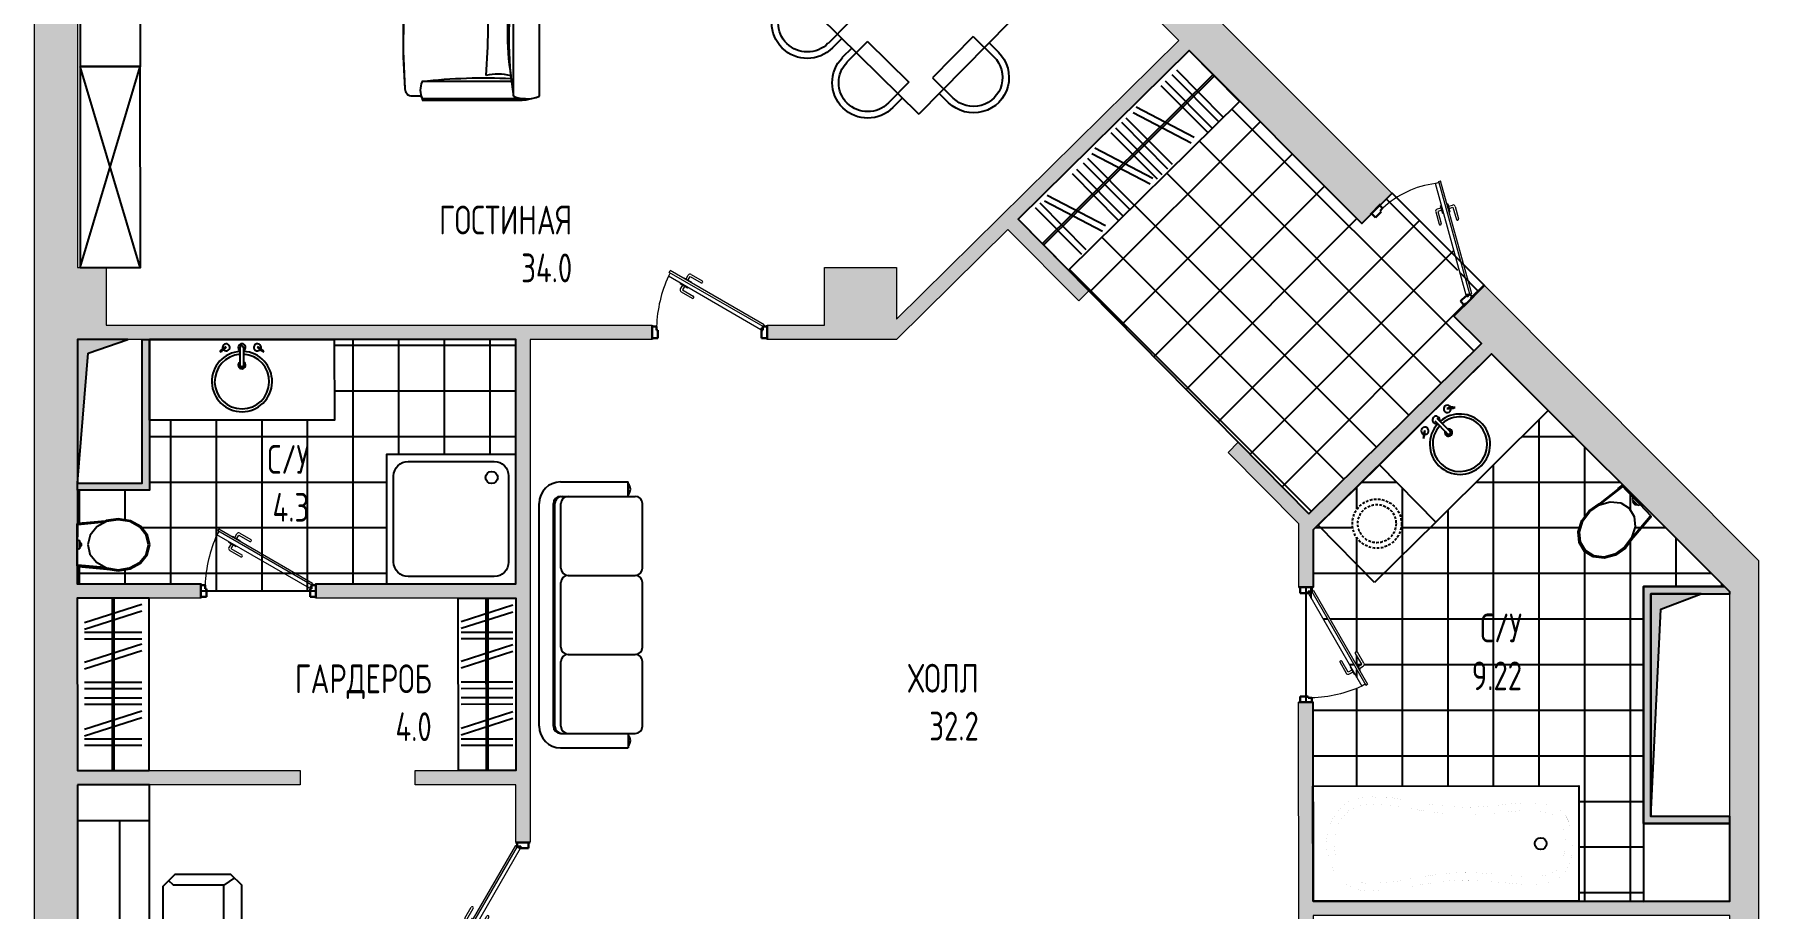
# Model space of a CAD drawing. Header units: millimetres. Extents: x -7516 to 14738, y -3327 to 3625.
# Drawn here: x 3335.5 to 3455.5, y 2857.6 to 2918.4 of the extents above; entities that cross this region are included whole.
import ezdxf

# ---------------------------------------------------------------- set-up
doc = ezdxf.new("R2010")
doc.units = ezdxf.units.MM
doc.header["$LTSCALE"] = 1.5
doc.linetypes.add('ACAD_ISO02W100', pattern=[15, 12, -3])
for name, color, linetype in [('КАНАЛЫ', 253, 'Continuous'), ('кафель', 9, 'Continuous'), ('МЕБЕЛЬ ОСНОВ', 7, 'Continuous'), ('Основные тонкие', 7, 'Continuous')]:
    doc.layers.add(name, color=color, linetype=linetype)
doc.layers.add('новый план', color=6, linetype='Continuous', lineweight=30)
doc.layers.add('СТЕНЫ', color=30, linetype='Continuous', lineweight=30)
doc.styles.add('style1', font='txt.shx', dxfattribs={"width": 0.7, "height": 2.5})
pattern_1 = [(90, (3954.5877, 2871.3778), (-3.175, 0), []), (180, (3954.5877, 2871.3778), (-2e-16, -3.175), [])]

# ---------------------------------------------------------------- blocks, each defined once
blk = doc.blocks.new('прарпр')
for p, q in [((4859.37, 3717.27), (4859.37, 3718.2)), ((4859.82, 3716.17), (4859.82, 3718.2)), ((4863.87, 3716.17), (4863.87, 3718.2)), ((4864.32, 3717.27), (4864.32, 3718.2)), ((4865.28, 3717.27), (4865.28, 3718.2)), ((4865.73, 3716.17), (4865.73, 3718.2)), ((4869.78, 3716.17), (4869.78, 3718.2)), ((4870.23, 3717.27), (4870.23, 3718.2)), ((4871.18, 3717.27), (4871.18, 3718.2)), ((4871.63, 3716.17), (4871.63, 3718.2)), ((4875.68, 3716.17), (4875.68, 3718.2)), ((4876.13, 3717.27), (4876.13, 3718.2)), ((4857.78, 3708.27), (4857.78, 3717.27)), ((4857.78, 3717.27), (4877.73, 3717.27)), ((4877.73, 3708.27), (4877.73, 3717.27)), ((4857.78, 3715.25), (4856.86, 3715.25)), ((4863.87, 3716.17), (4859.82, 3716.17)), ((4869.78, 3716.17), (4865.73, 3716.17)), ((4871.63, 3716.17), (4875.68, 3716.17)), ((4877.73, 3715.25), (4878.65, 3715.25)), ((4858.88, 3714.8), (4856.86, 3714.8)), ((4858.88, 3710.75), (4858.88, 3714.8)), ((4876.63, 3714.8), (4878.65, 3714.8)), ((4876.63, 3710.75), (4876.63, 3714.8)), ((4858.88, 3710.75), (4856.86, 3710.75)), ((4876.63, 3710.75), (4878.65, 3710.75)), ((4857.78, 3710.3), (4856.86, 3710.3)), ((4859.82, 3709.37), (4859.82, 3707.35)), ((4863.87, 3709.37), (4859.82, 3709.37)), ((4863.87, 3709.37), (4863.87, 3707.35)), ((4865.73, 3709.37), (4865.73, 3707.35)), ((4869.78, 3709.37), (4865.73, 3709.37)), ((4869.78, 3709.37), (4869.78, 3707.35)), ((4871.63, 3709.37), (4871.63, 3707.35)), ((4871.63, 3709.37), (4875.68, 3709.37)), ((4875.68, 3709.37), (4875.68, 3707.35)), ((4877.73, 3710.3), (4878.65, 3710.3)), ((4857.78, 3708.27), (4877.73, 3708.27)), ((4859.37, 3708.27), (4859.37, 3707.35)), ((4864.32, 3708.27), (4864.32, 3707.35)), ((4865.28, 3708.27), (4865.28, 3707.35)), ((4870.23, 3708.27), (4870.23, 3707.35)), ((4871.18, 3708.27), (4871.18, 3707.35)), ((4876.13, 3708.27), (4876.13, 3707.35))]:
    blk.add_line(p, q)
for centre, radius, start, end in [((4861.85, 3718.2), 2.47, 0, 180), ((4861.85, 3718.2), 2.02, 0, 180), ((4867.75, 3718.2), 2.47, 0, 180), ((4867.75, 3718.2), 2.02, 0, 180), ((4873.66, 3718.2), 2.47, 0, 180), ((4873.66, 3718.2), 2.02, 0, 180), ((4856.86, 3712.77), 2.47, 90, 270), ((4878.65, 3712.77), 2.47, 270, 90), ((4856.86, 3712.77), 2.02, 90, 270), ((4878.65, 3712.77), 2.02, 270, 90), ((4861.85, 3707.35), 2.47, 180, 0), ((4861.85, 3707.35), 2.02, 180, 0), ((4867.75, 3707.35), 2.47, 180, 0), ((4867.75, 3707.35), 2.02, 180, 0), ((4873.66, 3707.35), 2.47, 180, 0), ((4873.66, 3707.35), 2.02, 180, 0)]:
    blk.add_arc(centre, radius, start, end)
blk = doc.blocks.new('рпр')
at = {"layer": 'МЕБЕЛЬ ОСНОВ', "color": 7}
for p, q in [((4888.37, 2986.87), (4888.15, 2984.66)), ((4888.41, 2986.97), (4888.22, 2985.01)), ((4888.28, 2985.08), (4888.46, 2986.92)), ((4888.36, 2986.84), (4888.37, 2986.92)), ((4888.37, 2986.92), (4888.41, 2986.97)), ((4888.41, 2986.97), (4888.4, 2986.81)), ((4888.41, 2986.97), (4889.54, 2986.97)), ((4888.41, 2986.97), (4889.54, 2986.97)), ((4888.46, 2986.92), (4888.41, 2986.97)), ((4889.54, 2986.97), (4890.22, 2986.97)), ((4889.6, 2986.82), (4889.54, 2986.97)), ((4890.16, 2986.82), (4889.6, 2986.82)), ((4890.22, 2986.97), (4890.16, 2986.82)), ((4890.22, 2986.97), (4891.33, 2986.97)), ((4891.33, 2986.97), (4891.28, 2986.92)), ((4891.28, 2986.92), (4891.47, 2985.08)), ((4891.33, 2986.97), (4891.37, 2986.92)), ((4891.37, 2986.57), (4891.33, 2986.97)), ((4891.37, 2986.92), (4891.4, 2986.62)), ((4888.65, 2985.63), (4888.27, 2984.94)), ((4889.22, 2986.08), (4888.65, 2985.63)), ((4889.88, 2986.24), (4889.22, 2986.08)), ((4889.7, 2986.77), (4889.87, 2986.77)), ((4889.79, 2986.7), (4889.7, 2986.77)), ((4889.87, 2986.77), (4889.73, 2986.77)), ((4889.73, 2986.77), (4890.06, 2986.77)), ((4889.96, 2986.7), (4889.79, 2986.7)), ((4890.55, 2986.07), (4889.88, 2986.24)), ((4890.06, 2986.77), (4889.96, 2986.7)), ((4891.11, 2985.61), (4890.55, 2986.07)), ((4891.48, 2984.92), (4891.11, 2985.61)), ((4891.4, 2986.62), (4891.37, 2986.57)), ((4891.37, 2986.57), (4891.37, 2986.57)), ((4888.2, 2984.98), (4888.06, 2984.13)), ((4888.27, 2984.94), (4888.13, 2984.13)), ((4888.24, 2985.04), (4888.2, 2984.98)), ((4891.61, 2984.11), (4891.48, 2984.92)), ((4891.55, 2984.95), (4891.51, 2985.03)), ((4891.68, 2984.11), (4891.55, 2984.95)), ((4888.06, 2984.13), (4888.19, 2983.29)), ((4888.13, 2984.13), (4888.26, 2983.32)), ((4888.19, 2983.29), (4888.58, 2982.57)), ((4888.26, 2983.32), (4888.63, 2982.63)), ((4891.09, 2982.61), (4891.48, 2983.3)), ((4891.14, 2982.55), (4891.54, 2983.26)), ((4891.48, 2983.3), (4891.61, 2984.11)), ((4891.54, 2983.26), (4891.68, 2984.11)), ((4888.58, 2982.57), (4889.17, 2982.09)), ((4888.63, 2982.63), (4889.19, 2982.17)), ((4889.17, 2982.09), (4889.86, 2981.92)), ((4889.19, 2982.17), (4889.86, 2982)), ((4889.86, 2982), (4890.53, 2982.16)), ((4889.86, 2981.92), (4890.55, 2982.08)), ((4890.53, 2982.16), (4891.09, 2982.61)), ((4890.55, 2982.08), (4891.14, 2982.55))]:
    blk.add_line(p, q, dxfattribs=at)
at = {"layer": 'МЕБЕЛЬ ОСНОВ', "color": 7, "ltscale": 1.5}
blk.add_lwpolyline([(4891.51, 2985.03), (4891.37, 2986.57)], dxfattribs=at)
blk = doc.blocks.new('ММ96 720х1850')
for p, q in [((-775, 0), (775, 0)), ((-775, -100), (775, -100)), ((-775, -110), (775, -110)), ((-925, -150), (-925, -620)), ((-825, -150), (-825, -670)), ((-775, -152), (-325, -152)), ((-275, -202), (-275, -670)), ((-225, -152), (225, -152)), ((275, -202), (275, -670)), ((325, -152), (775, -152)), ((825, -150), (825, -670)), ((925, -150), (925, -620)), ((-825, -620), (-925, -620)), ((-775, -720), (-325, -720)), ((-225, -720), (225, -720)), ((325, -720), (775, -720)), ((825, -620), (925, -620))]:
    blk.add_line(p, q)
for centre, radius, start, end in [((-775, -150), 150, 90, 180), ((775, -150), 150, 0, 90), ((-775, -150), 50, 90, 180), ((-775, -160), 50, 90, 180), ((775, -150), 50, 0, 90), ((775, -160), 50, 0, 90), ((-775, -202), 50, 90, 180), ((-325, -202), 50, 0, 90), ((-225, -202), 50, 90, 180), ((225, -202), 50, 0, 90), ((325, -202), 50, 90, 180), ((775, -202), 50, 0, 90), ((-875, -582), 54, 224.7072, 315.2928), ((-775, -670), 50, 180, 270), ((-325, -670), 50, 270, 0), ((-225, -670), 50, 180, 270), ((225, -670), 50, 270, 0), ((325, -670), 50, 180, 270), ((775, -670), 50, 270, 0), ((875, -582), 54, 224.7072, 315.2928)]:
    blk.add_arc(centre, radius, start, end)
blk = doc.blocks.new('двери наружные')
at = {"color": 0}
for p, q in [((3657.409, 2612.773), (3657.909, 2612.773)), ((3657.458, 2612.573), (3657.458, 2612.773)), ((3657.458, 2612.773), (3657.859, 2612.773)), ((3657.732, 2612.573), (3657.458, 2612.573)), ((3657.732, 2612.624), (3657.859, 2612.624)), ((3657.859, 2612.773), (3657.859, 2612.624)), ((3657.409, 2608.223), (3657.909, 2608.223)), ((3657.732, 2608.423), (3657.458, 2608.423)), ((3657.458, 2608.423), (3657.458, 2608.223)), ((3657.458, 2608.223), (3657.859, 2608.223)), ((3657.732, 2608.372), (3657.859, 2608.372)), ((3657.859, 2608.223), (3657.859, 2608.372))]:
    blk.add_line(p, q, dxfattribs=at)
at = {"color": 0, "lineweight": 9}
for p, q in [((3657.732, 2612.623), (3657.732, 2612.573)), ((3657.75, 2608.439), (3659.762, 2611.925)), ((3657.919, 2608.331), (3659.956, 2611.859)), ((3659.876, 2611.859), (3659.762, 2611.925)), ((3659.069, 2611.223), (3658.847, 2610.838)), ((3659.298, 2611.176), (3659.17, 2611.25)), ((3659.195, 2610.996), (3659.341, 2611.25)), ((3659.298, 2611.176), (3659.239, 2611.21)), ((3659.341, 2611.25), (3659.365, 2611.236)), ((3659.135, 2611.179), (3658.915, 2610.798)), ((3659.259, 2611.107), (3659.135, 2611.179)), ((3659.218, 2610.983), (3659.195, 2610.996)), ((3659.605, 2610.908), (3659.385, 2610.527)), ((3659.414, 2610.87), (3659.393, 2610.882)), ((3659.56, 2611.123), (3659.414, 2610.87)), ((3659.675, 2610.872), (3659.453, 2610.488)), ((3659.481, 2610.979), (3659.605, 2610.908)), ((3659.52, 2611.048), (3659.648, 2610.974)), ((3659.54, 2611.135), (3659.56, 2611.123)), ((3657.732, 2608.373), (3657.732, 2608.423)), ((3657.864, 2608.373), (3657.75, 2608.439)), ((3657.919, 2608.331), (3657.859, 2608.365))]:
    blk.add_line(p, q, dxfattribs=at)
at = {"color": 0, "lineweight": 0}
for p, q in [((3657.859, 2608.365), (3659.897, 2611.894)), ((3659.897, 2611.894), (3659.956, 2611.859))]:
    blk.add_line(p, q, dxfattribs=at)
at = {"color": 0}
blk.add_circle((3657.784, 2608.394), 0.0212, dxfattribs=at)
at = {"color": 0, "lineweight": 0}
blk.add_arc((3657.741, 2609.364), 3.262, 51.71073, 87.89272, dxfattribs=at)
at = {"color": 0, "lineweight": 9}
for centre, major_axis, start_param, end_param in [((3659.133, 2611.186), (0.0192, -0.0715), 2.356194, 3.926991), ((3658.881, 2610.818), (-0.0381, -0.0102), 5.497787, 8.63938), ((3659.611, 2610.91), (-0.0715, -0.0192), 2.356194, 3.926991), ((3659.419, 2610.507), (-0.0381, -0.0102), 5.497787, 8.63938)]:
    blk.add_ellipse(centre, major_axis=major_axis, ratio=1, start_param=start_param, end_param=end_param, dxfattribs=at)
blk = doc.blocks.new('дыерь800')
at = {"color": 7, "lineweight": 9}
for p, q in [((562.111, 191.604), (562.045, 191.49)), ((565.268, 189.63), (562.045, 191.49)), ((562.076, 191.624), (562.111, 191.684)), ((565.342, 189.74), (562.076, 191.624)), ((565.376, 189.799), (562.111, 191.684)), ((562.577, 191.418), (562.589, 191.439)), ((562.589, 191.439), (562.842, 191.292)), ((562.664, 191.399), (562.738, 191.527)), ((562.733, 191.359), (562.804, 191.483)), ((562.804, 191.483), (563.185, 191.264)), ((562.84, 191.554), (563.224, 191.332)), ((562.462, 191.22), (562.476, 191.243)), ((562.716, 191.073), (562.462, 191.22)), ((562.536, 191.177), (562.462, 191.048)), ((562.489, 190.947), (562.874, 190.725)), ((562.536, 191.177), (562.502, 191.118)), ((562.605, 191.137), (562.533, 191.013)), ((562.533, 191.013), (562.914, 190.794)), ((562.729, 191.097), (562.716, 191.073)), ((562.842, 191.292), (562.83, 191.272)), ((565.334, 189.744), (565.268, 189.63)), ((565.376, 189.799), (565.342, 189.74))]:
    blk.add_line(p, q, dxfattribs=at)
at = {"color": 7, "lineweight": 30}
for p, q in [((561.484, 189.289), (561.484, 189.789)), ((561.484, 189.338), (561.484, 189.74)), ((561.484, 189.74), (561.633, 189.74)), ((561.633, 189.613), (561.633, 189.74)), ((561.634, 189.613), (561.684, 189.613)), ((561.684, 189.613), (561.684, 189.338)), ((565.334, 189.613), (565.284, 189.612)), ((565.284, 189.612), (565.284, 189.338)), ((565.484, 189.74), (565.334, 189.74)), ((565.335, 189.613), (565.334, 189.74)), ((565.484, 189.289), (565.484, 189.789)), ((565.484, 189.338), (565.484, 189.74)), ((561.684, 189.338), (561.484, 189.338)), ((565.284, 189.338), (565.484, 189.338))]:
    blk.add_line(p, q, dxfattribs=at)
at = {"color": 7}
blk.add_circle((565.313, 189.665), 0.0212, dxfattribs=at)
at = {"color": 7, "lineweight": 9}
blk.add_arc((566.353, 189.551), 4.724, 155.76888, 177.71893, dxfattribs=at)
for centre, major_axis, start_param, end_param in [((562.803, 191.49), (0.0192, -0.0715), 2.356194, 3.926991), ((562.526, 191.011), (0.0715, 0.0192), 2.356194, 3.926991), ((563.205, 191.298), (0.0102, -0.0381), 5.497787, 8.63938), ((562.894, 190.759), (0.0102, -0.0381), 5.497787, 8.63938)]:
    blk.add_ellipse(centre, major_axis=major_axis, ratio=1, start_param=start_param, end_param=end_param, dxfattribs=at)
blk = doc.blocks.new('ш')
for p, q in [((4924.71, 3693.36), (4924.86, 3694.03)), ((4924.86, 3694.03), (4924.95, 3694.27)), ((4924.95, 3694.27), (4933.07, 3694.27)), ((4924.95, 3694.27), (4933.07, 3694.27)), ((4933.07, 3694.27), (4933.07, 3686.03)), ((4933.07, 3686.03), (4933.07, 3694.27)), ((4941.17, 3694.27), (4933.07, 3694.27)), ((4941.17, 3694.27), (4933.07, 3694.27)), ((4933.07, 3694.27), (4933.07, 3686.03)), ((4933.07, 3686.03), (4933.07, 3694.27)), ((4949.27, 3694.27), (4941.17, 3694.27)), ((4949.27, 3694.27), (4941.17, 3694.27)), ((4941.17, 3685.41), (4941.17, 3694.27)), ((4957.39, 3694.27), (4949.27, 3694.27)), ((4957.39, 3694.27), (4949.27, 3694.27)), ((4949.27, 3694.27), (4949.27, 3686.03)), ((4949.27, 3685.41), (4949.27, 3694.27)), ((4949.27, 3685.39), (4949.27, 3694.27)), ((4949.27, 3686.03), (4949.27, 3694.27)), ((4957.48, 3694.03), (4957.39, 3694.27)), ((4957.63, 3693.36), (4957.48, 3694.03)), ((4924.67, 3686.1), (4924.69, 3693.06)), ((4924.69, 3693.06), (4924.71, 3693.36)), ((4924.77, 3686.1), (4924.77, 3693.44)), ((4924.77, 3693.3), (4924.77, 3686.1)), ((4924.95, 3692.47), (4933.07, 3692.47)), ((4941.17, 3692.47), (4933.07, 3692.47)), ((4949.27, 3692.47), (4941.17, 3692.47)), ((4957.39, 3692.47), (4949.27, 3692.47)), ((4957.57, 3686.1), (4957.57, 3693.44)), ((4957.57, 3693.3), (4957.57, 3686.1)), ((4957.65, 3693.06), (4957.63, 3693.36)), ((4957.67, 3686.1), (4957.65, 3693.06)), ((4925.97, 3692.33), (4925.97, 3686.1)), ((4956.37, 3692.33), (4956.37, 3686.1)), ((4924.77, 3686.1), (4924.67, 3686.1)), ((4924.77, 3686.1), (4924.67, 3686.1)), ((4924.97, 3686.03), (4924.77, 3686.1)), ((4924.97, 3677.71), (4924.97, 3686.03)), ((4933.07, 3686.03), (4933.07, 3685.41)), ((4933.07, 3685.41), (4933.07, 3686.03)), ((4933.07, 3686.03), (4933.07, 3685.41)), ((4933.07, 3677.09), (4933.07, 3686.03)), ((4933.07, 3685.41), (4933.11, 3685.22)), ((4933.11, 3685.22), (4933.22, 3685.05)), ((4941.21, 3685.22), (4941.32, 3685.05)), ((4949.18, 3685.12), (4949.23, 3685.22)), ((4949.27, 3686.03), (4949.27, 3685.41)), ((4949.27, 3685.41), (4949.27, 3686.03)), ((4949.27, 3685.41), (4949.31, 3685.22)), ((4949.31, 3685.22), (4949.42, 3685.05)), ((4957.28, 3685.12), (4957.33, 3685.22)), ((4957.33, 3685.22), (4957.37, 3686.03)), ((4957.37, 3686.03), (4957.57, 3686.1)), ((4957.37, 3685.41), (4957.37, 3686.03)), ((4957.57, 3686.1), (4957.67, 3686.1)), ((4957.57, 3686.1), (4957.67, 3686.1)), ((4933.22, 3685.05), (4933.54, 3684.91)), ((4933.54, 3684.91), (4935.76, 3684.8)), ((4935.76, 3684.8), (4938.06, 3684.79)), ((4938.06, 3684.79), (4940.67, 3684.91)), ((4940.67, 3684.91), (4940.86, 3684.95)), ((4941.32, 3685.05), (4941.64, 3684.91)), ((4941.64, 3684.91), (4943.86, 3684.8)), ((4943.86, 3684.8), (4946.16, 3684.79)), ((4946.16, 3684.79), (4948.77, 3684.91)), ((4948.77, 3684.91), (4948.96, 3684.95)), ((4948.96, 3684.95), (4949.18, 3685.12)), ((4949.42, 3685.05), (4949.74, 3684.91)), ((4949.74, 3684.91), (4951.96, 3684.8)), ((4951.96, 3684.8), (4954.26, 3684.79)), ((4954.26, 3684.79), (4956.87, 3684.91)), ((4956.87, 3684.91), (4957.06, 3684.95)), ((4957.06, 3684.95), (4957.28, 3685.12)), ((4925.01, 3676.89), (4924.97, 3677.71)), ((4925.06, 3676.8), (4925.01, 3676.89)), ((4925.28, 3676.62), (4925.06, 3676.8)), ((4925.47, 3676.59), (4925.28, 3676.62)), ((4928.07, 3676.47), (4925.47, 3676.59)), ((4932.6, 3676.59), (4930.38, 3676.48)), ((4932.92, 3676.73), (4932.6, 3676.59))]:
    blk.add_line(p, q)
for centre, radius, start, end in [((4927.1, 3693.37), 2.33, 157.2054, 202.7184), ((4955.24, 3693.37), 2.33, 337.285, 22.7956), ((4929.02, 3718), 25.86, 260.9427, 279.0132), ((4929.24, 3708.67), 16.63, 260.0649, 282.2779), ((4938.36, 3691.39), 5.67, 169.5902, 188.4273), ((4937.12, 3718), 25.86, 260.9873, 279.0132), ((4937.12, 3709.26), 17.26, 257.4146, 282.5853), ((4927.78, 3691.39), 5.67, 351.5745, 10.4099), ((4946.46, 3691.39), 5.67, 169.59, 188.4264), ((4945.22, 3718), 25.86, 260.9873, 279.0132), ((4945.22, 3709.26), 17.26, 257.4146, 282.5853), ((4935.88, 3691.39), 5.67, 351.5745, 10.4099), ((4954.56, 3691.39), 5.67, 169.59, 188.4264), ((4953.32, 3718), 25.86, 260.9876, 279.0581), ((4953.1, 3708.67), 16.63, 257.7231, 279.9357), ((4943.98, 3691.39), 5.67, 351.5747, 10.4107), ((4886.5, 3690.45), 39.71, 353.7064, 2.6748), ((4922.7, 3691.36), 3.79, 347.7289, 14.0422), ((4959.64, 3691.36), 3.79, 165.9573, 192.2721), ((4995.84, 3690.45), 39.71, 177.326, 186.2944), ((4929.58, 3655.68), 35.02, 84.7965, 95.2047), ((4937.12, 3639.64), 51.06, 85.8129, 94.1883), ((4945.22, 3639.64), 51.06, 85.8129, 94.1883), ((4952.76, 3655.68), 35.02, 84.7963, 95.2047), ((4925.37, 3687.5), 1.52, 246.7811, 293.2232), ((4933.57, 3685.41), 0.5, 180.0005, 270.0119), ((4940.67, 3685.41), 0.5, 270.0005, 0.0119), ((4941.67, 3685.41), 0.5, 180.0005, 270.0119), ((4948.77, 3685.41), 0.5, 270.0005, 0.0119), ((4949.77, 3685.41), 0.5, 180.0005, 269.989), ((4956.97, 3687.5), 1.52, 246.7811, 293.2198), ((4956.87, 3685.41), 0.5, 270.0005, 0.0119), ((4937.12, 3733.46), 48.68, 265.8174, 274.1837), ((4945.22, 3733.46), 48.68, 265.8174, 274.1837), ((4953.32, 3733.46), 48.68, 265.8175, 274.1837), ((4925.47, 3677.09), 0.5, 180.0005, 270.0119), ((4932.57, 3677.09), 0.5, 270.0005, 0.0005), ((4929.02, 3725.14), 48.68, 265.8173, 274.1837)]:
    blk.add_arc(centre, radius, start, end)

msp = doc.modelspace()

# ---------------------------------------------------------------- hatches: boundary and pattern name
at = {"layer": 'кафель', "ltscale": 1.5, "true_color": 0x939598}
h = msp.add_hatch(color=252, dxfattribs=at)
h.dxf.hatch_style = 1
h.paths.add_polyline_path([(3335.5, 2787.18), (3346.5, 2787.18), (3346.5, 2790.18), (3340.5, 2790.18), (3340.5, 2792.18), (3338.48, 2792.18), (3338.48, 2802.18), (3340.5, 2802.18), (3340.5, 2803.18), (3338.48, 2803.18), (3338.48, 2842.18), (3340.5, 2842.18), (3340.5, 2847.18), (3338.5, 2847.18), (3338.5, 2866.18), (3354, 2866.18), (3354, 2867.18), (3338.48, 2867.18), (3338.48, 2879.18), (3347.08, 2879.18), (3347.07, 2880.18), (3338.48, 2880.18), (3338.5, 2897.18), (3369, 2897.18), (3369, 2880.18), (3355.07, 2880.18), (3355.08, 2879.18), (3369, 2879.18), (3369, 2867.18), (3362, 2867.18), (3362, 2866.18), (3369, 2866.18), (3369, 2862.2), (3370, 2862.2), (3370, 2897.18), (3378.5, 2897.18), (3378.5, 2898.18), (3340.5, 2898.18), (3340.5, 2902.18), (3338.5, 2902.18), (3338.5, 2952.18), (3340.5, 2952.18), (3340.5, 2954.18), (3350.5, 2954.18), (3350.5, 2957.18), (3335.5, 2957.18)])
h = msp.add_hatch(color=252, dxfattribs=at)
h.dxf.hatch_style = 1
h.paths.add_polyline_path([(3380.2, 2957.18), (3365.5, 2957.18), (3365.5, 2954.18), (3378.95, 2954.18), (3415.15, 2917.99), (3395.5, 2898.58), (3395.5, 2902.18), (3390.5, 2902.18), (3390.5, 2898.18), (3386.5, 2898.18), (3386.5, 2897.18), (3395.5, 2897.18), (3403.26, 2904.84), (3408.18, 2899.86), (3408.89, 2900.56), (3403.97, 2905.54), (3415.86, 2917.28), (3427.89, 2905.26), (3429.98, 2907.36)])
h = msp.add_hatch(dxfattribs=at)
h.set_pattern_fill('ANSI37', color=252)
h.set_pattern_definition([(45, (3954.5877, 2871.3778), (-2.245064, 2.245064), []), (135, (3954.5877, 2871.3778), (-2.245064, -2.245064), [])])
h.paths.add_polyline_path([(3419.39, 2913.75), (3407.48, 2901.98), (3408.89, 2900.56), (3419.29, 2890.02), (3424.21, 2885.04), (3436.21, 2896.9), (3434.3, 2898.8), (3436.42, 2900.93), (3429.99, 2907.36), (3427.89, 2905.26)])
edge = h.paths.add_edge_path(flags=17)
edge.add_ellipse((3434.24, 2906.39), major_axis=(0.105, 0.105), ratio=1, start_angle=330.3884, end_angle=420.3884, ccw=False)
edge.add_line((3433.88, 2906.58), (3433.87, 2906.62))
edge.add_line((3433.87, 2906.62), (3433.82, 2906.61))
edge.add_line((3433.82, 2906.61), (3433.83, 2906.58))
h.paths.add_polyline_path([(3435.3, 2900.27, -0.767327), (3435.23, 2900.23), (3435.12, 2899.63), (3435.49, 2900.01)], flags=16)
h.paths.add_polyline_path([(3433.59, 2905.94), (3433.26, 2905.85), (3433.42, 2905.25), (3435.15, 2900.28)], flags=17)
h = msp.add_hatch(color=252, dxfattribs=at)
h.dxf.hatch_style = 1
h.paths.add_polyline_path([(3453.5, 2879.61), (3453.5, 2858.08), (3424.5, 2858.08), (3424.49, 2871.93), (3423.49, 2871.93), (3423.5, 2856.08), (3424.5, 2856.08), (3424.5, 2857.08), (3453.5, 2857.08), (3453.5, 2792.18), (3450.5, 2792.18), (3450.5, 2790.18), (3446.5, 2790.18), (3446.5, 2787.18), (3455.5, 2787.18), (3455.5, 2881.8), (3436.42, 2900.93), (3434.3, 2898.8), (3436.21, 2896.9), (3424.21, 2885.04), (3419.29, 2890.02), (3418.58, 2889.32), (3423.5, 2884.34), (3423.5, 2879.92), (3424.5, 2879.92), (3424.5, 2883.92), (3436.92, 2896.19)])
h = msp.add_hatch(dxfattribs=at)
h.set_pattern_fill('ANSI37', color=252, angle=45)
h.set_pattern_definition(pattern_1)
h.paths.add_polyline_path([(3347.07, 2879.67), (3347.07, 2880.17), (3338.48, 2880.17), (3338.48, 2881.42), (3338.48, 2881.42), (3338.53, 2881.38), (3338.59, 2881.38), (3340.79, 2881.16), (3341.31, 2881.07), (3342.16, 2881.21), (3342.88, 2881.6), (3343.36, 2882.18), (3343.53, 2882.87), (3343.37, 2883.57), (3342.9, 2884.16), (3342.18, 2884.55), (3341.34, 2884.7), (3340.5, 2884.56), (3340.42, 2884.52), (3338.88, 2884.38), (3338.83, 2884.42), (3338.48, 2884.38), (3338.48, 2886.68), (3343.48, 2886.68), (3343.47, 2891.57), (3346.38, 2891.57), (3356.38, 2891.57), (3356.37, 2897.17), (3369, 2897.17), (3369, 2889.18), (3360, 2889.18), (3360, 2880.18), (3355.07, 2880.17), (3355.07, 2879.67)])
h = msp.add_hatch(color=252, dxfattribs=at)
h.dxf.hatch_style = 1
h.paths.add_polyline_path([(3343.5, 2897.18), (3343, 2897.18), (3343, 2887.18), (3338.5, 2887.18), (3338.5, 2886.68), (3343.5, 2886.68)])
at = {"layer": 'кафель', "ltscale": 1.5, "true_color": 0x000000}
h = msp.add_hatch(color=18, dxfattribs=at)
h.dxf.hatch_style = 1
h.paths.add_polyline_path([(3338.5, 2887.18), (3339.23, 2896.23), (3342, 2897.18), (3338.5, 2897.18)])
at = {"layer": 'кафель', "ltscale": 1.5, "true_color": 0x939598}
h = msp.add_hatch(dxfattribs=at)
h.set_pattern_fill('ANSI37', color=252, angle=45)
h.set_pattern_definition(pattern_1)
h.paths.add_polyline_path([(3440.87, 2892.23), (3433.04, 2884.47), (3429.1, 2888.47), (3424.5, 2883.92), (3424.5, 2879.92), (3424, 2879.92), (3424, 2879.53), (3424.16, 2879.53), (3427.9, 2873.05, -0.096014), (3424.4, 2872.23), (3424.4, 2871.93), (3424.49, 2871.93), (3424.5, 2871.93), (3424.49, 2871.93), (3424.5, 2866.1), (3443, 2866.11), (3443, 2858.08), (3447.5, 2858.08), (3447.5, 2863.48), (3447.5, 2863.48), (3447.5, 2879.98), (3447.5, 2879.98), (3453.13, 2879.98)])
h.paths.add_polyline_path([(3446.79, 2886.18), (3446.72, 2886.04), (3447.11, 2885.63), (3447.26, 2885.69), (3447.26, 2885.69)], flags=16)
h.paths.add_polyline_path([(3448, 2884.77), (3448.03, 2884.87), (3447.94, 2884.76), (3446.76, 2883.38), (3446.75, 2883.35), (3446.56, 2883.09)], flags=16)
h.paths.add_polyline_path([(3445.7, 2886.73), (3445.71, 2886.79), (3445.95, 2886.98), (3446.02, 2886.98)], flags=16)
h.paths.add_polyline_path([(3443.1, 2883.07), (3443.04, 2883.8), (3443.27, 2884.54), (3443.76, 2885.2), (3444.43, 2885.67), (3445.19, 2885.88), (3445.91, 2885.8), (3446.49, 2885.43), (3446.84, 2884.84), (3446.91, 2884.12), (3446.68, 2883.37), (3446.19, 2882.71), (3445.51, 2882.24), (3444.76, 2882.03), (3444.03, 2882.12), (3443.45, 2882.48)], flags=16)
h.paths.add_polyline_path([(3427.22, 2884.36, -1), (3430.65, 2884.36, -1)], flags=16)
h.paths.add_polyline_path([(3427.6, 2884.36, -1), (3430.27, 2884.36, -1)], flags=0)
h.paths.add_polyline_path([(3446.77, 2885.81), (3446.75, 2885.93), (3446.98, 2885.69), (3447, 2885.67), (3446.89, 2885.69)], flags=16)
edge = h.paths.add_edge_path(flags=16)
edge.add_line((3427.58, 2875.41), (3428.03, 2874.64))
edge.add_ellipse((3427.9, 2874.57), major_axis=(-0.105, 0.105), ratio=1, start_angle=164.985, end_angle=254.985, ccw=False)
edge.add_line((3427.97, 2874.44), (3427.71, 2874.29))
edge.add_line((3427.71, 2874.29), (3427.8, 2874.14))
edge.add_line((3427.8, 2874.14), (3427.75, 2874.11))
edge.add_line((3427.75, 2874.11), (3428.28, 2873.18))
edge.add_line((3428.28, 2873.18), (3428.17, 2873.11))
edge.add_line((3428.17, 2873.11), (3424.41, 2879.63))
edge.add_line((3424.41, 2879.63), (3424.25, 2879.63))
edge.add_arc((3424.25, 2879.59), 0.0425, 0, 89.985, ccw=False)
edge.add_arc((3424.25, 2879.59), 0.0425, -180, 0, ccw=False)
edge.add_arc((3424.25, 2879.59), 0.0425, 89.985, 180, ccw=False)
edge.add_line((3424.25, 2879.63), (3424.14, 2879.63))
edge.add_line((3424.14, 2879.63), (3424.37, 2879.63))
edge.add_line((3424.37, 2879.63), (3424.52, 2879.71))
edge.add_line((3424.52, 2879.71), (3427.46, 2874.62))
edge.add_line((3427.46, 2874.62), (3427.5, 2874.65))
edge.add_line((3427.5, 2874.65), (3427.63, 2874.42))
edge.add_line((3427.63, 2874.42), (3427.88, 2874.57))
edge.add_line((3427.88, 2874.57), (3427.44, 2875.33))
edge.add_ellipse((3427.51, 2875.37), major_axis=(-0.0558, 0.0558), ratio=1, start_angle=-105.015, end_angle=74.985, ccw=False)
h.paths.add_polyline_path([(3434.34, 2872.27), (3439.54, 2872.27), (3439.54, 2878.6), (3434.34, 2878.6)], flags=24)
h = msp.add_hatch(color=252, dxfattribs=at)
h.dxf.hatch_style = 1
h.paths.add_polyline_path([(3447.5, 2879.98), (3447.5, 2863.48), (3453.5, 2863.48), (3453.5, 2863.98), (3448, 2863.98), (3448, 2879.48), (3453.5, 2879.48), (3453.5, 2879.61), (3453.13, 2879.98)])
at = {"layer": 'кафель', "ltscale": 1.5, "true_color": 0x000000}
h = msp.add_hatch(color=18, dxfattribs=at)
h.dxf.hatch_style = 1
h.paths.add_polyline_path([(3448, 2879.48), (3448, 2863.98), (3448.7, 2878.4), (3451.5, 2879.48)])

# ---------------------------------------------------------------- linework, layer by layer
for p, q in [((3405.65, 2903.83), (3417.52, 2915.6)), ((3417.62, 2915.51), (3405.74, 2903.74)), ((3413.9, 2914.86), (3417.12, 2911.62)), ((3414.21, 2915.17), (3417.43, 2911.93)), ((3414.67, 2915.63), (3417.89, 2912.38)), ((3414.99, 2915.94), (3418.2, 2912.69)), ((3411.46, 2912.61), (3414.68, 2909.37)), ((3411.97, 2912.98), (3416.02, 2910.87)), ((3412.18, 2913.37), (3416.23, 2911.26)), ((3410.43, 2911.59), (3413.65, 2908.35)), ((3410.75, 2911.9), (3413.96, 2908.66)), ((3411.15, 2912.3), (3414.36, 2909.05)), ((3409.1, 2910.12), (3413.15, 2908)), ((3409.3, 2910.51), (3413.35, 2908.4)), ((3408.03, 2909.03), (3411.25, 2905.78)), ((3408.49, 2909.48), (3411.71, 2906.24)), ((3408.8, 2909.79), (3412.02, 2906.55)), ((3407.72, 2908.72), (3410.93, 2905.47)), ((3405.47, 2906.68), (3408.69, 2903.43)), ((3405.79, 2906.83), (3409.84, 2904.72)), ((3405.99, 2907.23), (3410.04, 2905.11)), ((3405.16, 2906.37), (3408.38, 2903.12)), ((3342.98, 2878.73), (3338.98, 2877.45)), ((3342.98, 2878.27), (3338.98, 2876.99)), ((3368.8, 2878.68), (3365.2, 2877.53)), ((3368.8, 2878.21), (3365.2, 2877.06)), ((3342.98, 2876.78), (3338.98, 2876.78)), ((3368.8, 2876.79), (3365.2, 2876.79)), ((3342.98, 2876.33), (3338.98, 2876.33)), ((3342.98, 2875.97), (3338.98, 2874.69)), ((3342.98, 2875.51), (3338.98, 2874.23)), ((3368.8, 2876.35), (3365.2, 2876.34)), ((3368.8, 2875.92), (3365.2, 2874.77)), ((3368.8, 2875.45), (3365.2, 2874.3)), ((3342.98, 2873.31), (3338.98, 2873.31)), ((3342.98, 2872.86), (3338.98, 2872.86)), ((3368.8, 2873.32), (3365.2, 2873.32)), ((3368.8, 2872.88), (3365.2, 2872.87)), ((3342.98, 2872.22), (3338.98, 2872.22)), ((3342.98, 2871.77), (3338.98, 2871.77)), ((3368.8, 2872.23), (3365.2, 2872.23)), ((3368.8, 2871.79), (3365.2, 2871.78)), ((3342.98, 2871.31), (3338.98, 2870.03)), ((3342.98, 2870.84), (3338.98, 2869.57)), ((3368.8, 2871.26), (3365.2, 2870.11)), ((3368.8, 2870.79), (3365.2, 2869.64)), ((3342.98, 2869.35), (3338.98, 2869.35)), ((3368.8, 2869.36), (3365.2, 2869.36)), ((3342.98, 2868.91), (3338.98, 2868.91)), ((3368.8, 2868.92), (3365.2, 2868.92)), ((3341.41, 2863.69), (3341.41, 2847.18)), ((3349.42, 2859.7), (3348.68, 2859.2))]:
    msp.add_line(p, q)
at = {"ltscale": 0.5}
msp.add_line((3338.5, 2863.69), (3343.5, 2863.69), dxfattribs=at)
at = {"color": 252, "true_color": 0x939598}
msp.add_lwpolyline([(3415.86, 2917.28), (3403.97, 2905.54), (3407.48, 2901.99), (3419.38, 2913.73)], close=True, dxfattribs=at)
at = {"ltscale": 0.5}
msp.add_lwpolyline([(3338.5, 2866.18), (3338.5, 2847.18), (3343.5, 2847.18), (3343.5, 2866.18)], close=True, dxfattribs=at)
msp.add_lwpolyline([(3344.43, 2855.35), (3345.26, 2854.52), (3349.17, 2854.52), (3349.93, 2855.28), (3349.93, 2857.23), (3349.93, 2859.19), (3349.16, 2859.95), (3345.26, 2859.95), (3344.43, 2859.11), (3344.43, 2857.23)], close=True)
msp.add_lwpolyline([(3349.42, 2854.77), (3348.68, 2855.27), (3348.68, 2859.2), (3345.18, 2859.2), (3344.84, 2859.53)])
at = {"layer": 'КАНАЛЫ', "ltscale": 1.5}
for points in [[(3343, 2897.18), (3343.5, 2897.18), (3343.5, 2886.68), (3338.5, 2886.68), (3338.5, 2887.18), (3343, 2887.18), (3343, 2897.18)], [(3453.13, 2879.98), (3447.5, 2879.98), (3447.5, 2863.48), (3453.5, 2863.48), (3453.5, 2863.98), (3448, 2863.98), (3448, 2879.48), (3453.5, 2879.48), (3453.5, 2879.61), (3453.13, 2879.98)]]:
    msp.add_lwpolyline(points, dxfattribs=at)
at = {"layer": 'КАНАЛЫ', "color": 18, "ltscale": 1.5, "true_color": 0x000000}
for points in [[(3339.23, 2896.23), (3342, 2897.18), (3338.5, 2897.18), (3338.5, 2887.18), (3339.23, 2896.23)], [(3448, 2863.98), (3448.7, 2878.4), (3451.5, 2879.48), (3448, 2879.48), (3448, 2863.98)]]:
    msp.add_lwpolyline(points, dxfattribs=at)
at = {"layer": 'кафель', "color": 252, "ltscale": 1.5, "true_color": 0x939598}
for points in [[(3424.21, 2885.04), (3436.21, 2896.9), (3434.3, 2898.8), (3436.42, 2900.93), (3429.99, 2907.36), (3427.89, 2905.26), (3415.86, 2917.28), (3403.97, 2905.54), (3408.89, 2900.56), (3408.89, 2900.56), (3419.29, 2890.02), (3419.29, 2890.02), (3424.21, 2885.04)], [(3347.08, 2879.68), (3355.08, 2879.68), (3355.08, 2880.18), (3369, 2880.18), (3369, 2897.18), (3343.5, 2897.18), (3343.5, 2886.68), (3338.49, 2886.68), (3338.48, 2880.18), (3347.07, 2880.18), (3347.08, 2879.68)], [(3436.92, 2896.19), (3424.5, 2883.92), (3424.5, 2879.93), (3424, 2879.93), (3423.99, 2871.93), (3424.49, 2871.93), (3424.5, 2858.08), (3453.5, 2858.08), (3453.5, 2863.48), (3447.5, 2863.48), (3447.5, 2879.98), (3453.13, 2879.98), (3436.92, 2896.19)]]:
    msp.add_lwpolyline(points, dxfattribs=at)
at = {"layer": 'МЕБЕЛЬ ОСНОВ', "ltscale": 1.5}
for points in [[(3338.67, 2916.17), (3342.87, 2916.17), (3342.86, 2937.99), (3338.66, 2937.99)], [(3338.67, 2902.18), (3342.87, 2902.18), (3342.86, 2916.17), (3338.67, 2916.17)], [(3428.76, 2880.26), (3424.84, 2884.26), (3429.11, 2888.46), (3433.04, 2884.47)], [(3343.49, 2867.17), (3343.48, 2879.17), (3338.48, 2879.17), (3338.49, 2867.17), (3343.49, 2867.17)], [(3340.94, 2867.17), (3340.93, 2879.17), (3341.03, 2879.17), (3341.03, 2867.17)], [(3365.01, 2867.18), (3365, 2879.18), (3369, 2879.18), (3369.01, 2867.18)], [(3366.96, 2867.18), (3366.95, 2879.18), (3367.05, 2879.18), (3367.05, 2867.18)], [(3424.49, 2866.1), (3443, 2866.11), (3443, 2858.08), (3424.5, 2858.08)], [(3447.5, 2863.47), (3447.5, 2858.07), (3453.5, 2858.08), (3453.5, 2863.48)]]:
    msp.add_lwpolyline(points, close=True, dxfattribs=at)
for points in [[(3338.67, 2902.18), (3342.86, 2916.17)], [(3342.86, 2902.18), (3338.67, 2916.17)], [(3365, 2875.18), (3365, 2879.18)]]:
    msp.add_lwpolyline(points, dxfattribs=at)
at = {"layer": 'МЕБЕЛЬ ОСНОВ', "ltscale": 5}
for points in [[(3343.5, 2897.17), (3356.37, 2897.17), (3356.38, 2891.57), (3343.5, 2891.57)], [(3440.87, 2892.23), (3433.04, 2884.47), (3429.11, 2888.46), (3436.92, 2896.19)], [(3369, 2880.18), (3369, 2889.18), (3360, 2889.18), (3360, 2880.18)]]:
    msp.add_lwpolyline(points, close=True, dxfattribs=at)
for points in [[(3349.81, 2895.37), (3349.81, 2896.63)], [(3350.05, 2896.63), (3350.05, 2895.37)], [(3432.98, 2891.51), (3433.86, 2890.61)], [(3434.03, 2890.77), (3433.14, 2891.67)]]:
    msp.add_lwpolyline(points, dxfattribs=at)
msp.add_lwpolyline([(3367.5, 2888.68, -0.414214), (3368.5, 2887.68), (3368.5, 2881.68, -0.414214), (3367.5, 2880.68), (3361.5, 2880.68, -0.414214), (3360.5, 2881.68), (3360.5, 2887.68, -0.414214), (3361.5, 2888.68)], format="xyb", close=True, dxfattribs=at)
at = {"layer": 'МЕБЕЛЬ ОСНОВ', "ltscale": 600, "const_width": 0.00106}
for points in [[(3442.59, 2862.11), (3442.56, 2862.44), (3442.45, 2863.09), (3442.3, 2863.6), (3442.1, 2864), (3441.86, 2864.29), (3441.6, 2864.49), (3441.32, 2864.63), (3441.03, 2864.73), (3440.73, 2864.81), (3440.42, 2864.87), (3440.09, 2864.9), (3439.73, 2864.92), (3439.36, 2864.92), (3438.97, 2864.91), (3438.56, 2864.88), (3438.12, 2864.84), (3437.66, 2864.79), (3437.18, 2864.74), (3436.68, 2864.7), (3436.16, 2864.66), (3435.64, 2864.63), (3435.1, 2864.62), (3434.55, 2864.64), (3433.99, 2864.67), (3433.43, 2864.73), (3432.87, 2864.8), (3432.32, 2864.88), (3431.78, 2864.97), (3431.27, 2865.07), (3430.79, 2865.15), (3430.35, 2865.23), (3429.93, 2865.29), (3428.9, 2865.32), (3428.57, 2865.35), (3428.24, 2865.35), (3427.93, 2865.32), (3427.62, 2865.25), (3427.32, 2865.16), (3427.02, 2865.02), (3426.71, 2864.83), (3426.4, 2864.58), (3426.11, 2864.23), (3425.85, 2863.78), (3425.63, 2863.2), (3425.46, 2862.48), (3425.41, 2862.04), (3425.46, 2861.65), (3425.63, 2860.93), (3425.85, 2860.36), (3426.11, 2859.9), (3426.4, 2859.56), (3426.71, 2859.3), (3427.02, 2859.12), (3427.32, 2858.98), (3427.62, 2858.88), (3427.93, 2858.82), (3428.24, 2858.79), (3428.57, 2858.79), (3428.91, 2858.82), (3429.93, 2858.87), (3430.35, 2858.94), (3430.79, 2859.02), (3431.28, 2859.1), (3431.79, 2859.19), (3432.32, 2859.28), (3432.87, 2859.37), (3433.43, 2859.44), (3433.99, 2859.5), (3434.55, 2859.54), (3435.1, 2859.55), (3435.64, 2859.54), (3436.17, 2859.51), (3436.68, 2859.47), (3437.18, 2859.43), (3437.66, 2859.38), (3438.12, 2859.34), (3438.56, 2859.3), (3438.97, 2859.27), (3439.37, 2859.25), (3439.74, 2859.25), (3440.09, 2859.27), (3440.42, 2859.31), (3440.73, 2859.36), (3441.03, 2859.44), (3441.32, 2859.55), (3441.6, 2859.69), (3441.87, 2859.89), (3442.11, 2860.18), (3442.3, 2860.58), (3442.45, 2861.09), (3442.56, 2861.74)], [(3442.06, 2862.07), (3442.04, 2862.38), (3441.94, 2862.97), (3441.81, 2863.41), (3441.66, 2863.71), (3441.5, 2863.9), (3441.32, 2864.04), (3441.11, 2864.14), (3440.87, 2864.23), (3440.62, 2864.3), (3440.34, 2864.35), (3440.04, 2864.38), (3439.72, 2864.39), (3439.37, 2864.39), (3439, 2864.38), (3438.6, 2864.35), (3438.17, 2864.31), (3437.71, 2864.27), (3437.23, 2864.22), (3436.72, 2864.17), (3436.2, 2864.13), (3435.65, 2864.11), (3435.1, 2864.1), (3434.52, 2864.11), (3433.95, 2864.14), (3433.37, 2864.2), (3432.79, 2864.28), (3432.23, 2864.36), (3431.69, 2864.45), (3431.18, 2864.54), (3430.7, 2864.63), (3430.26, 2864.71), (3429.88, 2864.77), (3428.88, 2864.8), (3428.55, 2864.82), (3428.26, 2864.82), (3428, 2864.79), (3427.76, 2864.74), (3427.51, 2864.66), (3427.27, 2864.55), (3427.02, 2864.4), (3426.77, 2864.2), (3426.54, 2863.93), (3426.32, 2863.55), (3426.13, 2863.05), (3425.98, 2862.39), (3425.94, 2862.04), (3425.98, 2861.74), (3426.13, 2861.09), (3426.33, 2860.58), (3426.54, 2860.21), (3426.78, 2859.94), (3427.02, 2859.74), (3427.27, 2859.59), (3427.52, 2859.48), (3427.76, 2859.4), (3428.01, 2859.35), (3428.27, 2859.32), (3428.55, 2859.32), (3428.87, 2859.34), (3429.88, 2859.4), (3430.26, 2859.46), (3430.7, 2859.54), (3431.18, 2859.62), (3431.7, 2859.72), (3432.24, 2859.81), (3432.8, 2859.89), (3433.37, 2859.97), (3433.95, 2860.03), (3434.53, 2860.06), (3435.1, 2860.08), (3435.66, 2860.07), (3436.2, 2860.04), (3436.72, 2860), (3437.23, 2859.96), (3437.71, 2859.91), (3438.17, 2859.86), (3438.6, 2859.82), (3439, 2859.8), (3439.38, 2859.78), (3439.72, 2859.78), (3440.05, 2859.8), (3440.34, 2859.83), (3440.62, 2859.88), (3440.88, 2859.95), (3441.11, 2860.03), (3441.32, 2860.14), (3441.5, 2860.27), (3441.66, 2860.47), (3441.81, 2860.77), (3441.94, 2861.21), (3442.04, 2861.8)]]:
    msp.add_lwpolyline(points, close=True, dxfattribs=at)
at = {"layer": 'МЕБЕЛЬ ОСНОВ', "ltscale": 5}
msp.add_circle((3367.32, 2887.57), 0.42, dxfattribs=at)
at = {"layer": 'МЕБЕЛЬ ОСНОВ', "linetype": 'ACAD_ISO02W100', "ltscale": 0.01}
for radius in [1.71, 1.33]:
    msp.add_circle((3428.94, 2884.36), radius, dxfattribs=at)
at = {"layer": 'МЕБЕЛЬ ОСНОВ', "ltscale": 600}
msp.add_circle((3440.34, 2862.09), 0.41, dxfattribs=at)
at = {"layer": 'МЕБЕЛЬ ОСНОВ', "ltscale": 5}
for centre, radius, start, end in [((3348.84, 2896.63), 0.254, 221.3304, 201.4166), ((3349.94, 2896.63), 0.254, 295.8822, 240.7746), ((3351.02, 2896.63), 0.254, 338.6342, 318.7204), ((3349.94, 2894.25), 2.1, 93.4194, 86.9965), ((3349.94, 2894.25), 1.9, 93.7772, 86.6773), ((3348.09, 2897.19), 0.926, 289.5432, 324.9386), ((3349.15, 2895.79), 0.926, 109.5432, 144.9386), ((3349.94, 2895.39), 0.254, 119.2762, 64.1686), ((3349.93, 2896.63), 0.118, 0.0254, 180.0254), ((3350.71, 2895.79), 0.926, 35.1122, 70.5076), ((3351.78, 2897.2), 0.926, 215.1122, 250.5076), ((3349.94, 2895.39), 0.199, 128.5972, 56.2119), ((3349.93, 2895.37), 0.118, 180.0254, 0.0254), ((3433.84, 2892.35), 0.254, 23.1324, 3.2186), ((3434.21, 2891.54), 0.926, 79.6104, 115.0058), ((3433.98, 2893.29), 0.926, 259.6104, 295.0058), ((3432.28, 2890.82), 0.254, 265.8286, 245.9148), ((3433.1, 2890.44), 0.926, 153.6933, 189.0887), ((3431.35, 2890.7), 0.926, 334.0414, 9.4368), ((3434.72, 2889.89), 2.1, 137.5525, 131.1296), ((3433.06, 2891.58), 0.254, 343.7744, 288.6668), ((3434.72, 2889.89), 1.9, 137.8717, 130.7719), ((3433.93, 2890.7), 0.254, 160.3804, 105.2728), ((3433.93, 2890.7), 0.199, 168.3371, 95.9518), ((3433.94, 2890.69), 0.118, 224.5236, 44.5236)]:
    msp.add_arc(centre, radius, start, end, dxfattribs=at)
at = {"layer": 'СТЕНЫ', "color": 252, "lineweight": 0, "ltscale": 1.5, "true_color": 0x939598}
for points in [[(3335.5, 2787.18), (3335.5, 2957.18)], [(3365.5, 2957.18), (3380.2, 2957.18), (3429.98, 2907.36), (3427.89, 2905.26), (3415.86, 2917.28), (3403.97, 2905.54), (3408.89, 2900.56), (3408.18, 2899.86), (3403.26, 2904.84), (3395.5, 2897.18), (3386.5, 2897.18), (3386.5, 2898.18), (3390.5, 2898.18), (3390.5, 2902.18), (3395.5, 2902.18), (3395.5, 2898.58), (3415.15, 2917.99), (3378.95, 2954.18), (3365.5, 2954.18), (3365.5, 2957.18)], [(3338.5, 2952.18), (3338.5, 2902.18), (3340.5, 2902.18), (3340.5, 2898.18), (3378.5, 2898.18), (3378.5, 2897.18), (3370, 2897.18), (3370, 2862.2), (3369, 2862.2), (3369, 2866.18), (3362, 2866.18), (3362, 2867.18), (3369, 2867.18), (3369, 2879.18), (3355.08, 2879.18), (3355.07, 2880.18), (3369, 2880.18), (3369, 2897.18), (3338.5, 2897.18), (3338.48, 2880.18), (3347.07, 2880.18), (3347.08, 2879.18), (3338.48, 2879.18), (3338.48, 2867.18), (3354, 2867.18), (3354, 2866.18), (3338.5, 2866.18), (3338.5, 2847.18)], [(3453.5, 2792.18), (3453.5, 2857.08), (3424.5, 2857.08), (3424.5, 2856.08), (3423.5, 2856.08), (3423.49, 2871.93), (3424.49, 2871.93), (3424.5, 2858.08), (3453.5, 2858.08), (3453.5, 2879.61), (3436.92, 2896.19), (3424.5, 2883.92), (3424.5, 2879.92), (3423.5, 2879.92), (3423.5, 2884.34), (3418.58, 2889.32), (3419.29, 2890.02), (3424.21, 2885.04), (3436.21, 2896.9), (3434.3, 2898.8), (3436.42, 2900.93), (3455.5, 2881.8)], [(3455.5, 2881.8), (3455.5, 2787.18)]]:
    msp.add_lwpolyline(points, dxfattribs=at)

# ---------------------------------------------------------------- block references
at = {"layer": 'МЕБЕЛЬ ОСНОВ'}
for name, p, rotation in [('ш', (-321.48, 7873.09), 269.9751981167165), ('рпр', (6327.56, -2005.69), 90.02480188328356)]:
    msp.add_blockref(name, p, dxfattribs=dict(at, rotation=rotation))
at = {"layer": 'МЕБЕЛЬ ОСНОВ', "xscale": -1}
for name, p, rotation in [('прарпр', (2536.42, 8984.9), 135.3777918082648), ('рпр', (4680.41, -2709.74), 313.8488446043925)]:
    msp.add_blockref(name, p, dxfattribs=dict(at, rotation=rotation))
at = {"layer": 'МЕБЕЛЬ ОСНОВ', "xscale": 0.01, "yscale": 0.01, "zscale": 0.01, "rotation": 90}
msp.add_blockref('ММ96 720х1850', (3370.62, 2878.01), dxfattribs=at)
at = {"layer": 'новый план', "color": 0, "lineweight": -3, "xscale": 2, "yscale": 2, "zscale": 2, "rotation": 45.38827143055837}
msp.add_blockref('двери наружные', (2011.28, -5971.31), dxfattribs=at)
at = {"layer": 'Основные тонкие', "color": 1, "xscale": 2, "yscale": 2, "zscale": 2}
for p in [(2255.53, 2518.6), (2224.11, 2500.6)]:
    msp.add_blockref('дыерь800', p, dxfattribs=at)
at = {"layer": 'Основные тонкие', "color": 1, "yscale": 2, "zscale": 2}
for p, xscale, rotation in [((3044.92, 1748.96), -2, 270), ((3748.57, 1731.21), 2, 90.00000000000001)]:
    msp.add_blockref('дыерь800', p, dxfattribs=dict(at, xscale=xscale, rotation=rotation))

# ---------------------------------------------------------------- texts
at = {"layer": 'МЕБЕЛЬ ОСНОВ', "ltscale": 1.5, "char_height": 2, "attachment_point": 1, "style": 'style1'}
for s, width, insert in [('\\pxqr;ГОСТИНАЯ\\P34.0', 15.1598, (3357.77, 2906.49)), ('\\pxqr;С/У\\P4.3', 4.1137, (3350.51, 2889.83)), ('\\pxqr;С/У\\P9.22', 15.1598, (3423.88, 2878.1)), ('\\pxqr;ГАРДЕРОБ\\P4.0', 15.1598, (3347.99, 2874.56)), ('\\pxqr;ХОЛЛ\\P32.2', 15.1598, (3386.07, 2874.6))]:
    msp.add_mtext_dynamic_manual_height_columns(s, width=width, gutter_width=12.5, heights=[0], dxfattribs=dict(at, insert=insert))

doc.saveas('drawing.dxf')
